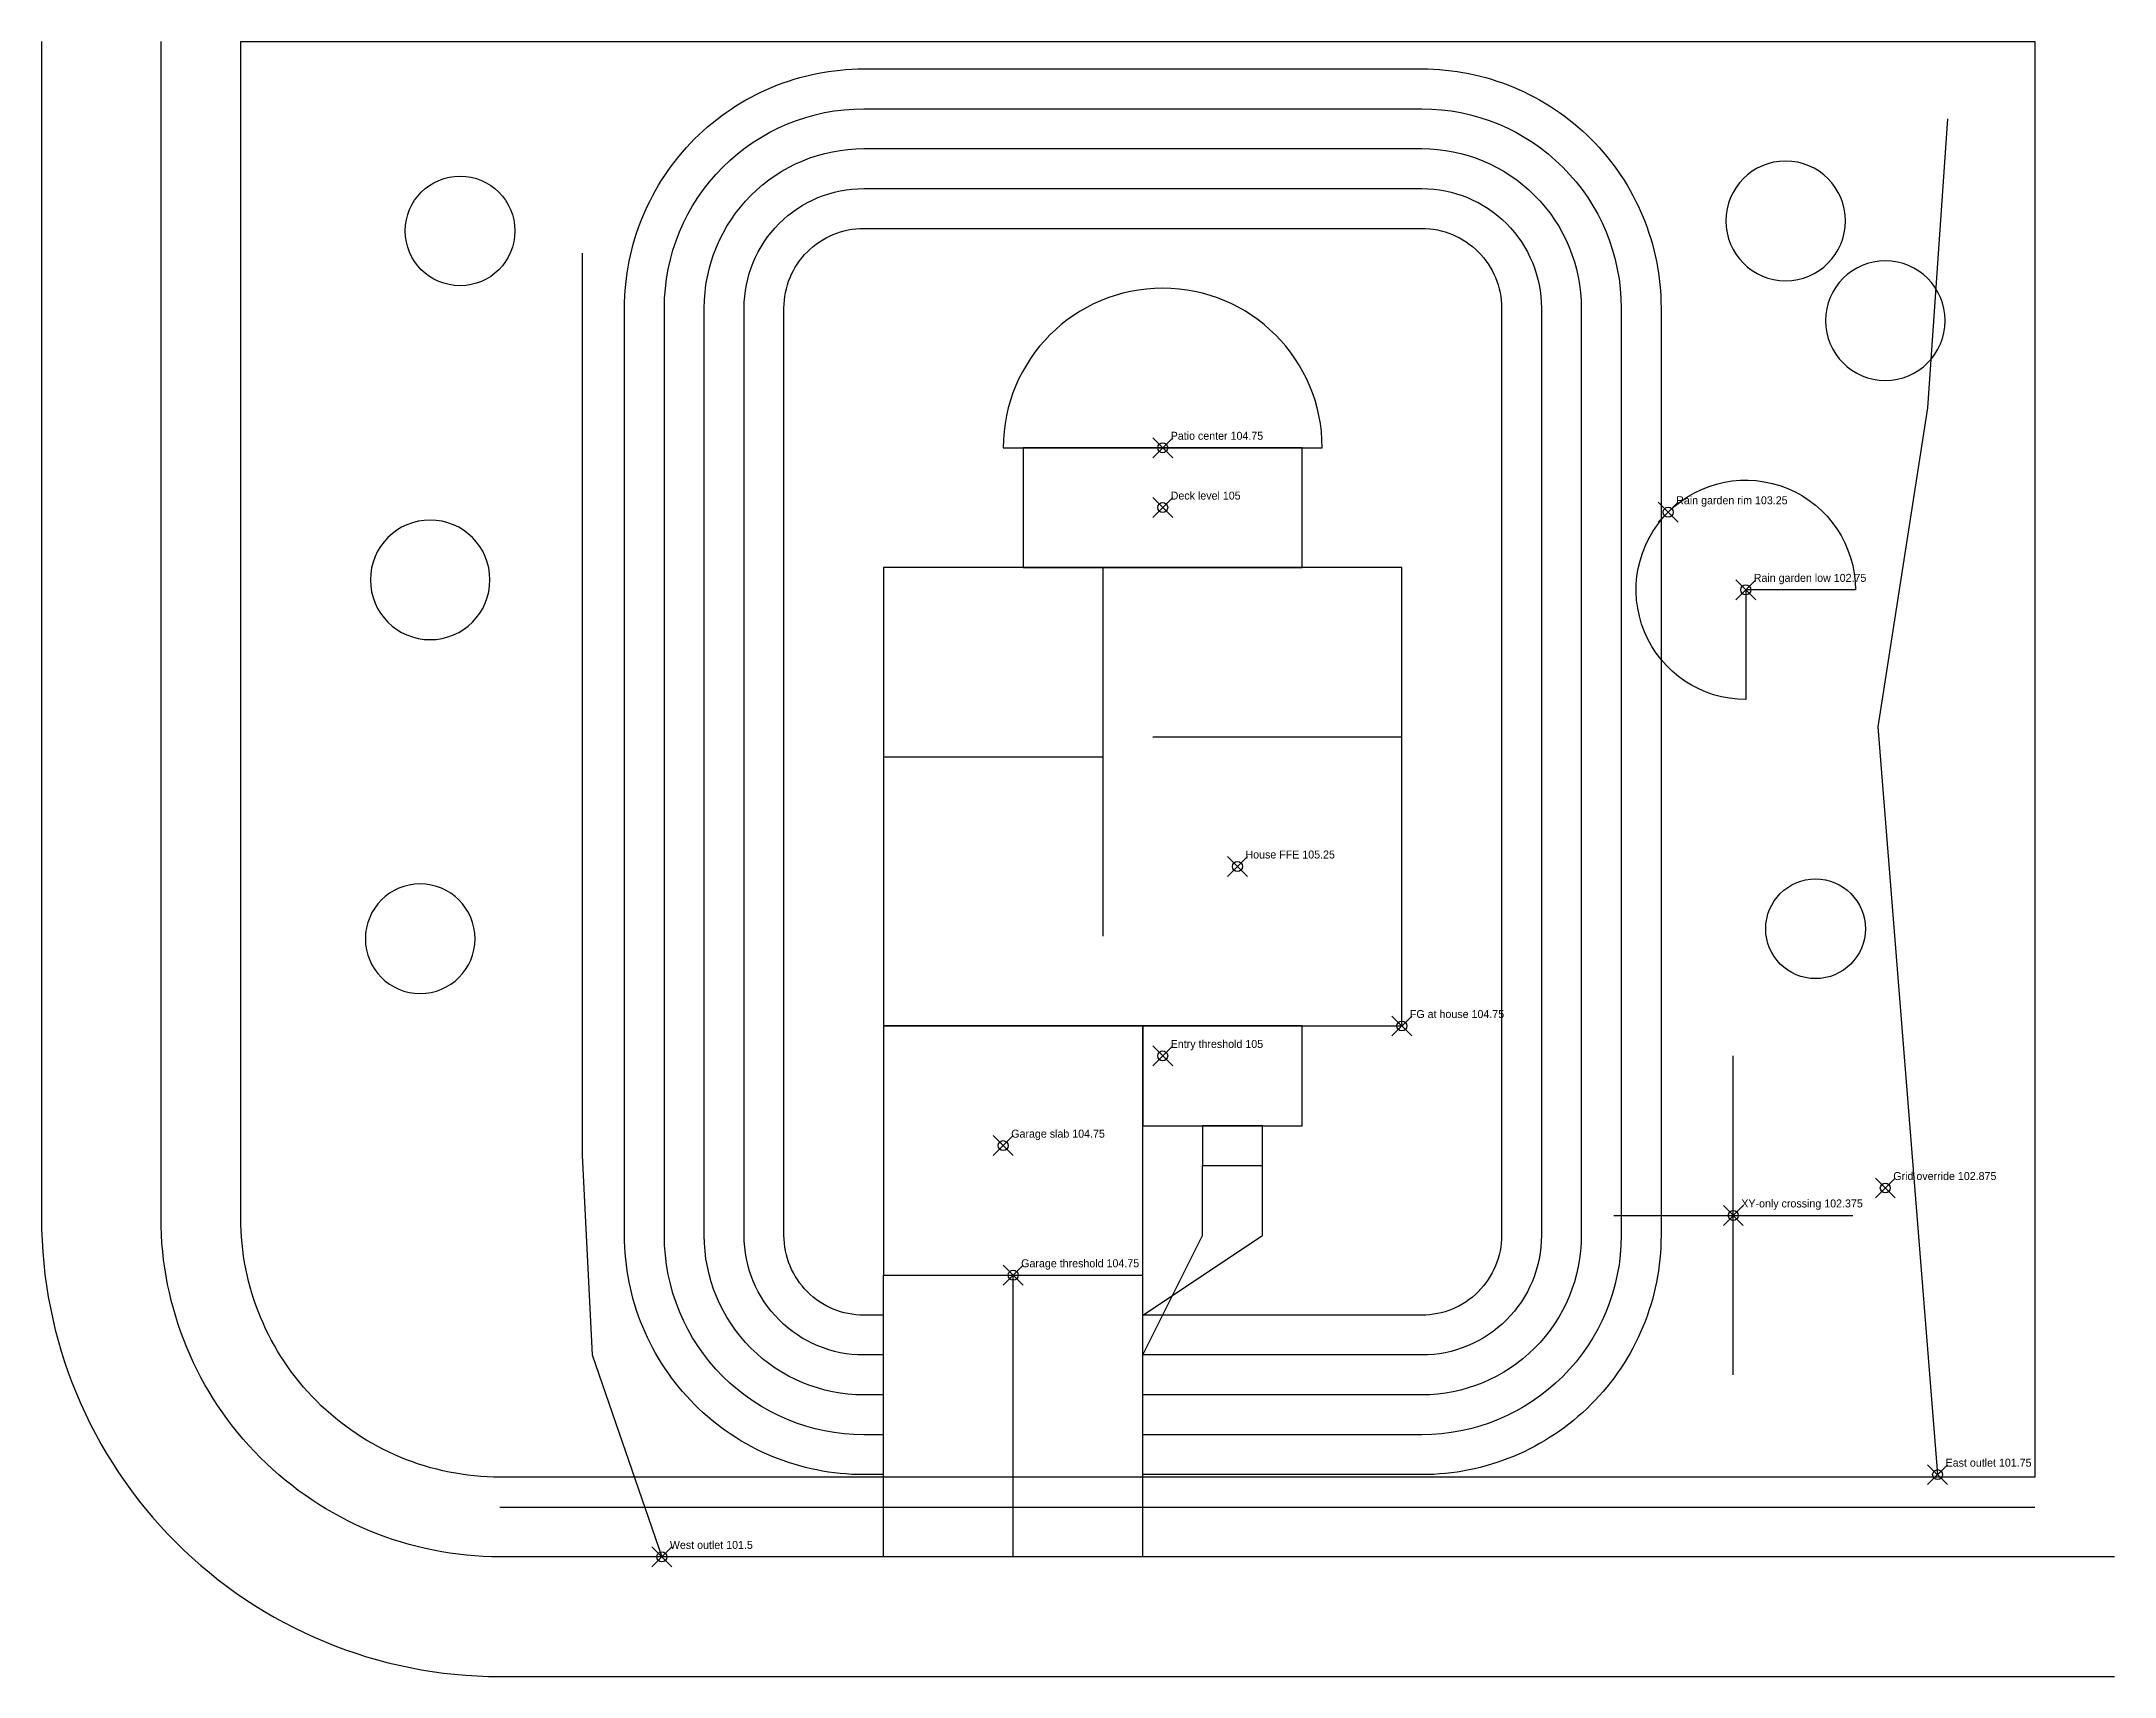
# Model space of a CAD drawing. Header units: feet. Extents: x -20 to 188, y -4 to 160.
import ezdxf

# ---------------------------------------------------------------- set-up
doc = ezdxf.new("R2010")
doc.units = ezdxf.units.FT
doc.header["$MEASUREMENT"] = 0
doc.header["$PDMODE"] = 35
doc.header["$PDSIZE"] = -2
for name, color, linetype in [('BUILDING', 4, 'Continuous'), ('BUILDING-DECK', 7, 'Continuous'), ('BUILDING-GARAGE', 7, 'Continuous'), ('BUILDING-PORCH', 7, 'Continuous'), ('FG-CONT-MAJOR', 3, 'Continuous'), ('FG-CONT-MINOR', 8, 'Continuous'), ('FG-SPOT', 2, 'Continuous'), ('FG-SWALE', 7, 'Continuous'), ('HOUSE-INTERIOR', 7, 'Continuous'), ('LANDSCAPE-RAIN-GARDEN', 7, 'Continuous'), ('LANDSCAPE-TREES', 7, 'Continuous'), ('PAVING-CENTER', 7, 'Continuous'), ('PAVING-DRIVEWAY', 7, 'Continuous'), ('PAVING-PATIO', 7, 'Continuous'), ('PAVING-STEPS', 7, 'Continuous'), ('PAVING-WALK', 7, 'Continuous'), ('PROPERTY', 7, 'Continuous'), ('QA-SETOUT', 7, 'Continuous'), ('ROAD-CURB', 7, 'Continuous'), ('ROAD-EDGE', 7, 'Continuous'), ('ROAD-SIDEWALK', 7, 'Continuous')]:
    doc.layers.add(name, color=color, linetype=linetype)

msp = doc.modelspace()

# ---------------------------------------------------------------- linework, layer by layer
at = {"layer": 'BUILDING', "elevation": 105.25}
msp.add_lwpolyline([(64.5, 61.25), (116.5, 61.25), (116.5, 107.25), (64.5, 107.25)], close=True, dxfattribs=at)
at = {"layer": 'BUILDING-DECK', "elevation": 105}
msp.add_lwpolyline([(78.5, 107.25), (106.5, 107.25), (106.5, 119.25), (78.5, 119.25)], close=True, dxfattribs=at)
at = {"layer": 'BUILDING-GARAGE', "elevation": 104.75}
msp.add_lwpolyline([(64.5, 36.25), (90.5, 36.25), (90.5, 61.25), (64.5, 61.25)], close=True, dxfattribs=at)
at = {"layer": 'BUILDING-PORCH', "elevation": 105}
msp.add_lwpolyline([(90.5, 51.25), (106.5, 51.25), (106.5, 61.25), (90.5, 61.25)], close=True, dxfattribs=at)
at = {"layer": 'FG-CONT-MAJOR'}
for points, elevation in [([(64.5, 20.25), (62.5, 20.25, -0.414214), (42.5, 40.25), (42.5, 133.25, -0.414214), (62.5, 153.25), (118.5, 153.25, -0.414214), (138.5, 133.25), (138.5, 40.25, -0.414214), (118.5, 20.25), (90.5, 20.25)], 103), ([(64.5, 28.25), (62.5, 28.25, -0.414214), (50.5, 40.25), (50.5, 133.25, -0.414214), (62.5, 145.25), (118.5, 145.25, -0.414214), (130.5, 133.25), (130.5, 40.25, -0.414214), (118.5, 28.25), (90.5, 28.25)], 104)]:
    msp.add_lwpolyline(points, format="xyb", dxfattribs=dict(at, elevation=elevation))
at = {"layer": 'FG-CONT-MINOR'}
for points, elevation in [([(64.5, 16.25), (62.5, 16.25, -0.414214), (38.5, 40.25), (38.5, 133.25, -0.414214), (62.5, 157.25), (118.5, 157.25, -0.414214), (142.5, 133.25), (142.5, 40.25, -0.414214), (118.5, 16.25), (90.5, 16.25)], 102.5), ([(64.5, 24.25), (62.5, 24.25, -0.414214), (46.5, 40.25), (46.5, 133.25, -0.414214), (62.5, 149.25), (118.5, 149.25, -0.414214), (134.5, 133.25), (134.5, 40.25, -0.414214), (118.5, 24.25), (90.5, 24.25)], 103.5), ([(64.5, 32.25), (62.5, 32.25, -0.414214), (54.5, 40.25), (54.5, 133.25, -0.414214), (62.5, 141.25), (118.5, 141.25, -0.414214), (126.5, 133.25), (126.5, 40.25, -0.414214), (118.5, 32.25), (90.5, 32.25)], 104.5)]:
    msp.add_lwpolyline(points, format="xyb", dxfattribs=dict(at, elevation=elevation))
at = {"layer": 'FG-SPOT'}
for p in [(92.5, 119.25, 104.75), (92.5, 113.25, 105), (143.22, 112.78, 103.25), (151, 105, 102.75), (100, 77.25, 105.25), (116.5, 61.25, 104.75), (92.5, 58.25, 105), (76.5, 49.25, 104.75), (165, 45, 102.88), (149.75, 42.25, 102.38), (77.5, 36.25, 104.75), (170.25, 16.25, 101.75), (42.25, 8, 101.5)]:
    msp.add_point(p, dxfattribs=at)
at = {"layer": 'FG-SWALE'}
for points in [[(171.25, 152.25, 103.5), (169.25, 123.25, 103), (164.25, 91.25, 102.5), (170.25, 16.25, 101.75)], [(34.25, 138.75, 103.25), (34.25, 48.25, 102.25), (35.25, 28.25, 101.88), (42.25, 8, 101.5)]]:
    msp.add_polyline3d(points, dxfattribs=at)
at = {"layer": 'HOUSE-INTERIOR', "elevation": 105.25}
for points in [[(86.5, 107.25), (86.5, 70.25)], [(91.5, 90.25), (116.5, 90.25)], [(64.5, 88.25), (86.5, 88.25)]]:
    msp.add_lwpolyline(points, dxfattribs=at)
at = {"layer": 'LANDSCAPE-RAIN-GARDEN', "elevation": 102.75}
msp.add_lwpolyline([(151, 94, -2.414214), (162, 105), (151, 105)], format="xyb", close=True, dxfattribs=at)
at = {"layer": 'LANDSCAPE-TREES'}
for points, elevation in [([(161, 142, 1), (149, 142, 1), (161, 142)], 103.25), ([(27.5, 141, -1), (16.5, 141, -1), (27.5, 141)], 103.5), ([(171, 132, 1), (159, 132, 1), (171, 132)], 103.25), ([(25, 106, 1), (13, 106, 1), (25, 106)], 103), ([(23.5, 70, 1), (12.5, 70, 1), (23.5, 70)], 102.5), ([(163, 71, -1), (153, 71, -1), (163, 71)], 102.5)]:
    msp.add_lwpolyline(points, format="xyb", dxfattribs=dict(at, elevation=elevation))
at = {"layer": 'PAVING-CENTER'}
msp.add_polyline3d([(77.5, 8, 102), (77.5, 16.25, 102.5), (77.5, 20.25, 103), (77.5, 24.25, 103.5), (77.5, 28.25, 104), (77.5, 32.25, 104.5), (77.5, 36.25, 104.75)], dxfattribs=at)
at = {"layer": 'PAVING-DRIVEWAY'}
for points in [[(64.5, 8, 102), (64.5, 16.25, 102.5), (64.5, 20.25, 103), (64.5, 24.25, 103.5), (64.5, 28.25, 104), (64.5, 32.25, 104.5), (64.5, 36.25, 104.75)], [(90.5, 8, 102), (90.5, 16.25, 102.5), (90.5, 20.25, 103), (90.5, 24.25, 103.5), (90.5, 28.25, 104), (90.5, 32.25, 104.5), (90.5, 36.25, 104.75)]]:
    msp.add_polyline3d(points, dxfattribs=at)
at = {"layer": 'PAVING-PATIO', "elevation": 104.75}
msp.add_lwpolyline([(76.5, 119.25), (92.5, 119.25), (108.5, 119.25, 1)], format="xyb", close=True, dxfattribs=at)
at = {"layer": 'PAVING-STEPS', "elevation": 104.88}
msp.add_lwpolyline([(96.5, 47.25), (102.5, 47.25), (102.5, 51.25), (96.5, 51.25)], close=True, dxfattribs=at)
at = {"layer": 'PAVING-WALK'}
for points in [[(90.5, 28.25, 104), (96.5, 40.25, 104.5), (96.5, 47.25, 104.88)], [(90.5, 32.25, 104.5), (102.5, 40.25, 104.75), (102.5, 47.25, 104.88)]]:
    msp.add_polyline3d(points, dxfattribs=at)
at = {"layer": 'PROPERTY', "elevation": 102}
msp.add_lwpolyline([(0, 42), (0, 160), (180, 160), (180, 16), (26, 16, -0.414214)], format="xyb", close=True, dxfattribs=at)
at = {"layer": 'QA-SETOUT'}
for points, elevation in [([(149.75, 26.25), (149.75, 58.25)], 102.62), ([(137.75, 42.25), (161.75, 42.25)], 102.12)]:
    msp.add_lwpolyline(points, dxfattribs=dict(at, elevation=elevation))
at = {"layer": 'ROAD-CURB', "elevation": 102}
msp.add_lwpolyline([(188, 8), (26, 8, -0.414214), (-8, 42), (-8, 160)], format="xyb", dxfattribs=at)
at = {"layer": 'ROAD-EDGE', "elevation": 101.75}
msp.add_lwpolyline([(-20, 160), (-20, 42, 0.414214), (26, -4), (188, -4)], format="xyb", dxfattribs=at)
at = {"layer": 'ROAD-SIDEWALK', "elevation": 102.25}
msp.add_lwpolyline([(26, 13), (180, 13)], dxfattribs=at)

# ---------------------------------------------------------------- texts
at = {"layer": 'FG-SPOT'}
for s, p in [('Patio center 104.75', (93.3, 120.05, 104.75)), ('Deck level 105', (93.3, 114.05, 105)), ('Rain garden rim 103.25', (144.02, 113.58, 103.25)), ('Rain garden low 102.75', (151.8, 105.8, 102.75)), ('House FFE 105.25', (100.8, 78.05, 105.25)), ('FG at house 104.75', (117.3, 62.05, 104.75)), ('Entry threshold 105', (93.3, 59.05, 105)), ('Garage slab 104.75', (77.3, 50.05, 104.75)), ('Grid override 102.875', (165.8, 45.8, 102.88)), ('XY-only crossing 102.375', (150.55, 43.05, 102.38)), ('Garage threshold 104.75', (78.3, 37.05, 104.75)), ('East outlet 101.75', (171.05, 17.05, 101.75)), ('West outlet 101.5', (43.05, 8.8, 101.5))]:
    msp.add_text(s, height=0.8, dxfattribs=at).set_placement(p)

doc.saveas('drawing.dxf')
